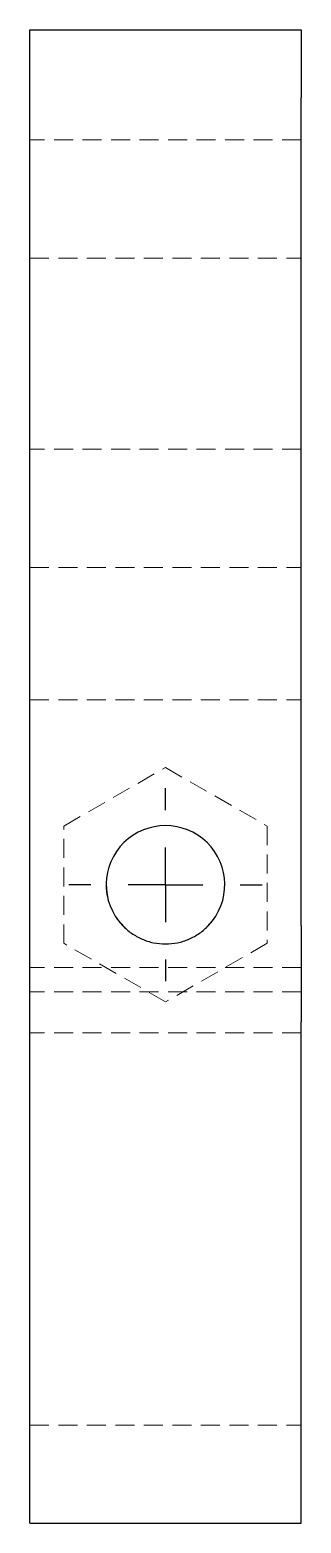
# Model space of a CAD drawing. Header units: millimetres. Extents: x 49 to 232, y 7 to 167.
# Drawn here: x 213.9 to 232.1, y 7 to 107 of the extents above.
import ezdxf

# ---------------------------------------------------------------- set-up
doc = ezdxf.new("R2010")
doc.units = ezdxf.units.MM
doc.linetypes.add('HIDDEN', pattern=[1.905, 1.27, -0.635])
doc.layers.add('10', color=7, linetype='Continuous')

# ---------------------------------------------------------------- blocks, each defined once
blk = doc.blocks.new('SW_CENTERMARKSYMBOL_2')
at = {"layer": '10', "color": 0}
for p, q in [((0, 5), (0, 6.46)), ((0, 0), (0, 2.5)), ((-5, 0), (-6.46, 0)), ((0, 0), (-2.5, 0)), ((0, 0), (0, -2.5)), ((0, 0), (2.5, 0)), ((5, 0), (6.46, 0)), ((0, -5), (0, -6.46))]:
    blk.add_line(p, q, dxfattribs=at)

msp = doc.modelspace()

# ---------------------------------------------------------------- linework, layer by layer
at = {"color": 7, "linetype": 'Continuous', "lineweight": 25}
for p, q in [((213.94, 107), (232.06, 107)), ((213.94, 102.47), (213.94, 107)), ((232.06, 107), (232.06, 102.47)), ((213.94, 47.03), (213.94, 102.47)), ((232.06, 47.03), (232.06, 102.47)), ((213.94, 40.58), (213.94, 47.03)), ((232.06, 47.03), (232.06, 40.58)), ((213.94, 12.22), (213.94, 40.58)), ((232.06, 12.22), (232.06, 40.58)), ((213.94, 7), (213.94, 12.22)), ((232.06, 7), (232.06, 12.22)), ((213.94, 7), (232.06, 7))]:
    msp.add_line(p, q, dxfattribs=at)
at = {"color": 7, "linetype": 'HIDDEN', "lineweight": 18}
for p, q in [((232.06, 99.64), (213.94, 99.64)), ((213.94, 91.71), (232.06, 91.71)), ((232.06, 78.91), (213.94, 78.91)), ((213.94, 70.99), (232.06, 70.99)), ((213.94, 62.13), (232.06, 62.13)), ((216.2, 53.68), (223, 57.6)), ((223, 57.6), (229.8, 53.68)), ((216.2, 45.83), (216.2, 53.68)), ((229.8, 53.68), (229.8, 45.83)), ((226.96, 49.75), (226.93, 49.37)), ((220.3, 46.87), (220, 47.19)), ((225.96, 47.15), (225.77, 46.94)), ((223, 41.91), (216.2, 45.83)), ((229.8, 45.83), (223, 41.91)), ((232.06, 44.22), (213.94, 44.22)), ((232.06, 42.59), (213.94, 42.59)), ((232.06, 39.84), (213.94, 39.84)), ((213.94, 13.57), (232.06, 13.57))]:
    msp.add_line(p, q, dxfattribs=at)
at = {"color": 7, "linetype": 'Continuous', "lineweight": 25}
msp.add_arc((223, 49.75), 3.96, 316.6058, 223.3942, dxfattribs=at)
at = {"color": 7, "linetype": 'HIDDEN', "lineweight": 18}
msp.add_open_spline([(219.12, 48.97), (219.11, 49), (219.04, 49.25), (219.04, 49.51), (219.04, 49.75)], degree=3, knots=[0, 0, 0, 0, 0.08327, 1, 1, 1, 1], dxfattribs=at)
at = {"color": 7, "linetype": 'Continuous', "lineweight": 25}
msp.add_open_spline([(220.12, 47.03), (220.31, 46.83), (220.51, 46.66), (220.95, 46.35), (221.19, 46.22), (221.68, 46.01), (221.93, 45.92), (222.46, 45.82), (222.73, 45.79), (223.27, 45.79), (223.53, 45.81), (224.06, 45.92), (224.32, 46), (224.81, 46.22), (225.05, 46.35), (225.49, 46.66), (225.69, 46.83), (225.88, 47.03)], degree=3, knots=[0, 0, 0, 0, 0.125, 0.125, 0.25, 0.25, 0.375, 0.375, 0.5, 0.5, 0.625, 0.625, 0.75, 0.75, 0.875, 0.875, 1, 1, 1, 1], dxfattribs=at)

# ---------------------------------------------------------------- block references
at = {"layer": '10'}
msp.add_blockref('SW_CENTERMARKSYMBOL_2', (223, 49.75), dxfattribs=at)

doc.saveas('drawing.dxf')
